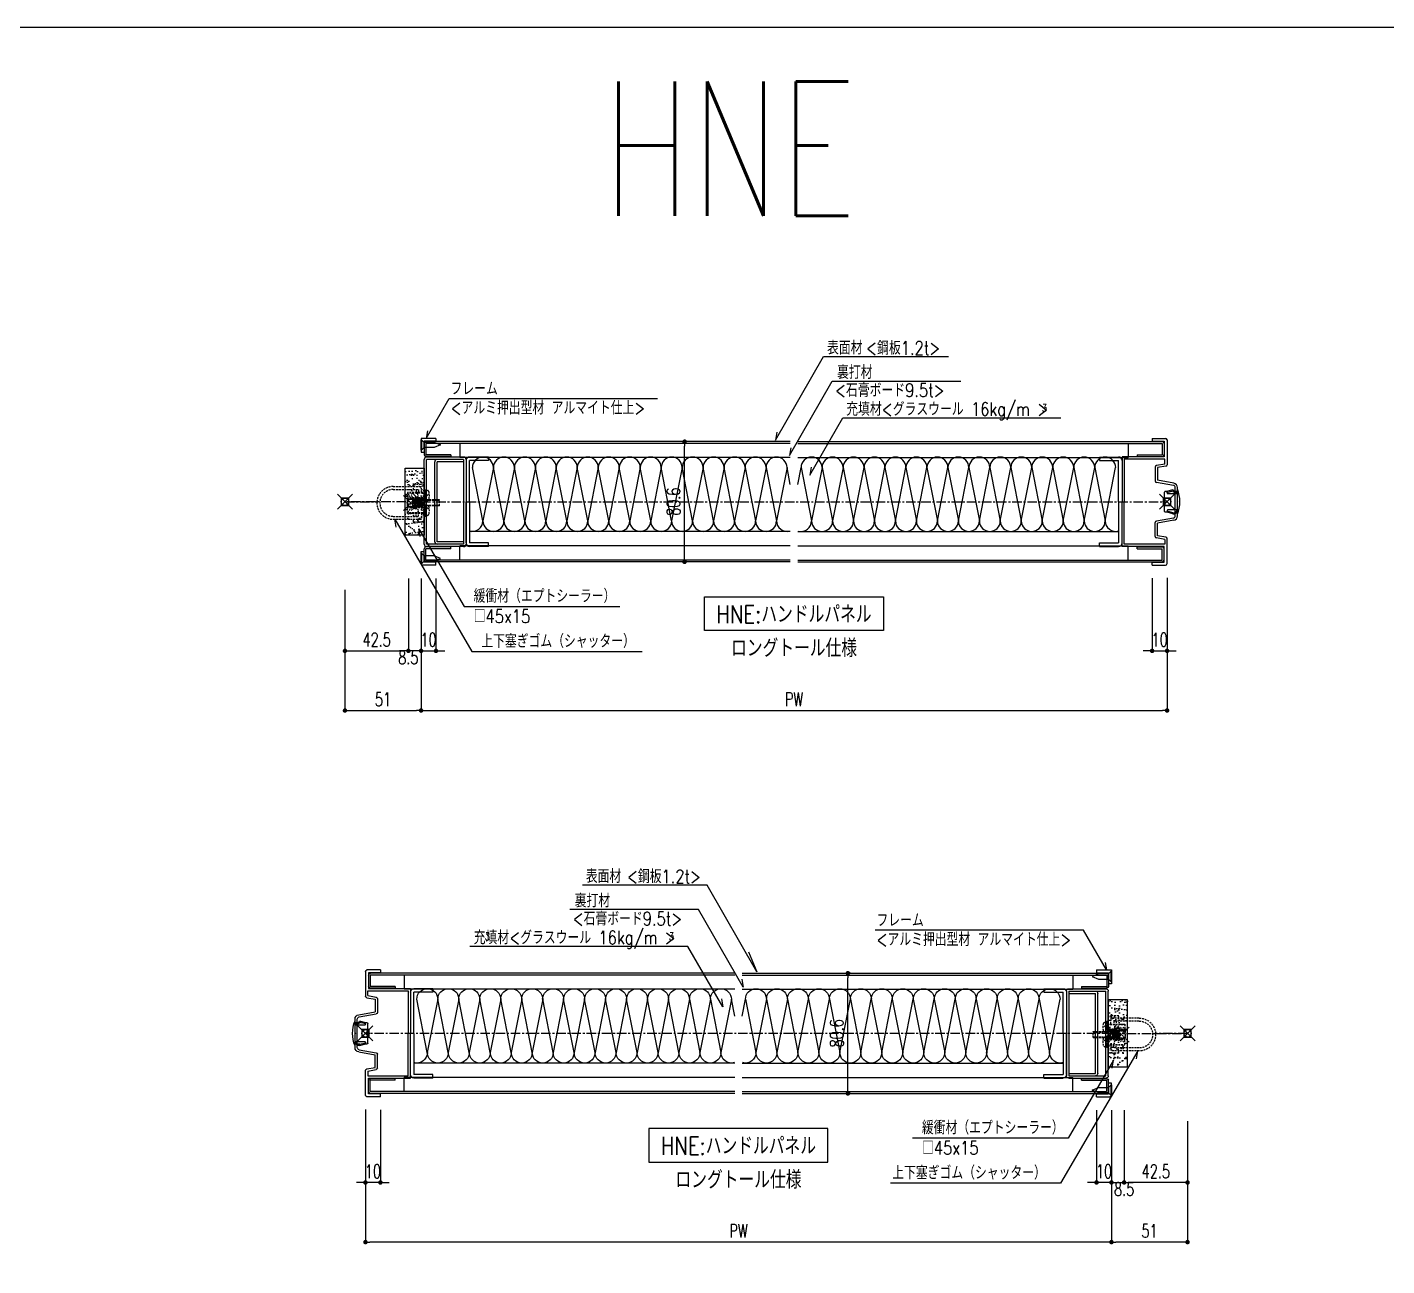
# Model space of a CAD drawing. Extents: x -275225 to 47266, y -41063 to 95295.
# Drawn here: x -223223 to -222311, y -18408 to -17577 of the extents above; entities that cross this region are included whole.
import ezdxf
from ezdxf.enums import TextEntityAlignment as Align

# ---------------------------------------------------------------- set-up
doc = ezdxf.new("R2010")
doc.units = 0
doc.header["$LTSCALE"] = 0.2
doc.header["$PDMODE"] = 99
doc.header["$PDSIZE"] = 5
doc.linetypes.add('CENTER', pattern=[50.8, 31.75, -6.35, 6.35, -6.35])
doc.linetypes.add('HIDDEN', pattern=[9.525, 6.35, -3.175])
for name, color, linetype in [('_P18_製品', 4, 'Continuous'), ('_P18_製品寸法', 9, 'Continuous'), ('_図面枠', 7, 'Continuous'), ('_基準', 1, 'CENTER'), ('_文字', 3, 'Continuous'), ('_製品寸法', 9, 'Continuous'), ('樹脂', 6, 'Continuous')]:
    doc.layers.add(name, color=color, linetype=linetype)
doc.layers.add('_ポイント', color=1, linetype='Continuous', plot=False)
doc.styles.add('OKAMURA', font='SIMPLEX.shx', dxfattribs={"width": 0.7, "bigfont": 'BIGFONT.shx'})
doc.dimstyles.new('OKAMURA-003', dxfattribs={"dimscale": 3, "dimtxt": 3, "dimasz": 1, "dimexe": 0, "dimexo": 3, "dimgap": 1, "dimtad": 1, "dimdec": 3, "dimdsep": 46, "dimtxsty": 'OKAMURA', "dimblk1": 'DOT', "dimblk2": 'DOT', "dimsah": 1, "dimcen": 0, "dimclrd": 9, "dimclre": 9, "dimclrt": 3, "dimadec": 0, "dimazin": 0, "dimtfac": 1, "dimtdec": 3, "dimtix": 1, "dimtmove": 2, "dimatfit": 3, "dimldrblk": 'NONE', "dimfxl": 0, "dimtolj": 1, "dimarcsym": 0})

# ---------------------------------------------------------------- blocks, each defined once
blk = doc.blocks.new('_DOT')
at = {"color": 0, "linetype": 'ByBlock'}
blk.add_line((-0.5, 0), (-1, 0), dxfattribs=at)
at = {"color": 0, "linetype": 'ByBlock', "const_width": 0.5}
blk.add_lwpolyline([(-0.25, 0, 1), (0.25, 0, 1)], format="xyb", close=True, dxfattribs=at)
blk = doc.blocks.new('*D612')
at = {"layer": '_製品寸法', "color": 9, "lineweight": -2, "transparency": 16777216}
for p, q in [((51, -51.5), (51, -100)), ((61, -51.5), (61, -100)), ((48, -100), (45, -100)), ((51, -100), (61, -100)), ((64, -100), (67, -100))]:
    blk.add_line(p, q, dxfattribs=at)
at = {"layer": 'Defpoints', "color": 0, "transparency": 16777216}
for p in [(51, -42.5), (61, -42.5), (61, -100)]:
    blk.add_point(p, dxfattribs=at)
at = {"layer": '_製品寸法', "color": 9, "lineweight": -2, "transparency": 16777216, "xscale": 3, "yscale": 3, "zscale": 3}
blk.add_blockref('_DOT', (51, -100), dxfattribs=at)
at = {"layer": '_製品寸法', "color": 9, "lineweight": -2, "transparency": 16777216, "xscale": 3, "yscale": 3, "zscale": 3, "rotation": 180}
blk.add_blockref('_DOT', (61, -100), dxfattribs=at)
at = {"layer": '_製品寸法', "color": 3, "transparency": 16777216, "insert": (56, -92.5), "char_height": 9, "attachment_point": 5, "style": 'OKAMURA'}
blk.add_mtext('\\A1;10', dxfattribs=at)
blk = doc.blocks.new('_None')
blk = doc.blocks.new('*D613')
at = {"layer": '_製品寸法', "color": 9, "lineweight": -2, "transparency": 16777216}
for p, q in [((51, -51.5), (51, -140)), ((551, -51.5), (551, -140)), ((54, -140), (548, -140))]:
    blk.add_line(p, q, dxfattribs=at)
at = {"layer": 'Defpoints', "color": 0, "transparency": 16777216}
for p in [(51, -42.5), (551, -42.5), (551, -140)]:
    blk.add_point(p, dxfattribs=at)
at = {"layer": '_製品寸法', "color": 9, "lineweight": -2, "transparency": 16777216, "xscale": 3, "yscale": 3, "zscale": 3, "rotation": 180}
blk.add_blockref('_DOT', (51, -140), dxfattribs=at)
at = {"layer": '_製品寸法', "color": 9, "lineweight": -2, "transparency": 16777216, "xscale": 3, "yscale": 3, "zscale": 3}
blk.add_blockref('_DOT', (551, -140), dxfattribs=at)
at = {"layer": '_製品寸法', "color": 3, "transparency": 16777216, "insert": (301, -132.5), "char_height": 9, "attachment_point": 5, "style": 'OKAMURA'}
blk.add_mtext('\\A1;PW', dxfattribs=at)
blk = doc.blocks.new('*D614')
at = {"layer": '_製品寸法', "color": 9, "lineweight": -2, "transparency": 16777216}
for p, q in [((541, -51.2), (541, -100)), ((551, -51), (551, -100)), ((538, -100), (535, -100)), ((541, -100), (551, -100)), ((554, -100), (557, -100))]:
    blk.add_line(p, q, dxfattribs=at)
at = {"layer": 'Defpoints', "color": 0, "transparency": 16777216}
for p in [(541, -42.2), (551, -42), (551, -100)]:
    blk.add_point(p, dxfattribs=at)
at = {"layer": '_製品寸法', "color": 9, "lineweight": -2, "transparency": 16777216, "xscale": 3, "yscale": 3, "zscale": 3}
blk.add_blockref('_DOT', (541, -100), dxfattribs=at)
at = {"layer": '_製品寸法', "color": 9, "lineweight": -2, "transparency": 16777216, "xscale": 3, "yscale": 3, "zscale": 3, "rotation": 180}
blk.add_blockref('_DOT', (551, -100), dxfattribs=at)
at = {"layer": '_製品寸法', "color": 3, "transparency": 16777216, "insert": (546, -92.5), "char_height": 9, "attachment_point": 5, "style": 'OKAMURA'}
blk.add_mtext('\\A1;10', dxfattribs=at)
blk = doc.blocks.new('*D615')
at = {"layer": '_製品寸法', "color": 9, "lineweight": -2, "transparency": 16777216}
for p, q in [((42.5, -51.5), (42.5, -100)), ((51, -52.3), (51, -100)), ((39.5, -100), (36.5, -100)), ((51, -100), (42.5, -100)), ((54, -100), (57, -100))]:
    blk.add_line(p, q, dxfattribs=at)
at = {"layer": 'Defpoints', "color": 0, "transparency": 16777216}
for p in [(42.5, -42.5), (51, -43.3), (42.5, -100)]:
    blk.add_point(p, dxfattribs=at)
at = {"layer": '_製品寸法', "color": 9, "lineweight": -2, "transparency": 16777216, "xscale": 3, "yscale": 3, "zscale": 3}
blk.add_blockref('_DOT', (42.5, -100), dxfattribs=at)
at = {"layer": '_製品寸法', "color": 9, "lineweight": -2, "transparency": 16777216, "xscale": 3, "yscale": 3, "zscale": 3, "rotation": 180}
blk.add_blockref('_DOT', (51, -100), dxfattribs=at)
at = {"layer": '_製品寸法', "color": 3, "transparency": 16777216, "insert": (42.47, -104.43), "char_height": 9, "attachment_point": 5, "style": 'OKAMURA'}
blk.add_mtext('\\A1;8.5', dxfattribs=at)
blk = doc.blocks.new('*D616')
at = {"layer": '_製品寸法', "color": 9, "lineweight": -2, "transparency": 16777216}
for p, q in [((42.5, -51.5), (42.5, -100)), ((0, -59), (0, -100)), ((3, -100), (39.5, -100))]:
    blk.add_line(p, q, dxfattribs=at)
at = {"layer": 'Defpoints', "color": 0, "transparency": 16777216}
for p in [(42.5, -42.5), (0, -50), (42.5, -100)]:
    blk.add_point(p, dxfattribs=at)
at = {"layer": '_製品寸法', "color": 9, "lineweight": -2, "transparency": 16777216, "xscale": 3, "yscale": 3, "zscale": 3, "rotation": 180}
blk.add_blockref('_DOT', (0, -100), dxfattribs=at)
at = {"layer": '_製品寸法', "color": 9, "lineweight": -2, "transparency": 16777216, "xscale": 3, "yscale": 3, "zscale": 3}
blk.add_blockref('_DOT', (42.5, -100), dxfattribs=at)
at = {"layer": '_製品寸法', "color": 3, "transparency": 16777216, "insert": (21.25, -92.5), "char_height": 9, "attachment_point": 5, "style": 'OKAMURA'}
blk.add_mtext('\\A1;42.5', dxfattribs=at)
blk = doc.blocks.new('*D617')
at = {"layer": '_製品寸法', "color": 9, "lineweight": -2, "transparency": 16777216}
for p, q in [((51, -52.3), (51, -140)), ((0, -59), (0, -140)), ((3, -140), (48, -140))]:
    blk.add_line(p, q, dxfattribs=at)
at = {"layer": 'Defpoints', "color": 0, "transparency": 16777216}
for p in [(51, -43.3), (0, -50), (51, -140)]:
    blk.add_point(p, dxfattribs=at)
at = {"layer": '_製品寸法', "color": 9, "lineweight": -2, "transparency": 16777216, "xscale": 3, "yscale": 3, "zscale": 3, "rotation": 180}
blk.add_blockref('_DOT', (0, -140), dxfattribs=at)
at = {"layer": '_製品寸法', "color": 9, "lineweight": -2, "transparency": 16777216, "xscale": 3, "yscale": 3, "zscale": 3}
blk.add_blockref('_DOT', (51, -140), dxfattribs=at)
at = {"layer": '_製品寸法', "color": 3, "transparency": 16777216, "insert": (25.5, -132.5), "char_height": 9, "attachment_point": 5, "style": 'OKAMURA'}
blk.add_mtext('\\A1;51', dxfattribs=at)
blk = doc.blocks.new('A$C22CC3D04')
at = {"layer": '_P18_製品', "color": 5, "linetype": 'HIDDEN'}
for p, q in [((-5.600246, 55.100005), (-0.200252, 55.100006)), ((-5.600246, 53.499999), (-5.600246, 55.100005)), ((-19.200262, 53.500021), (-0.200252, 53.5)), ((-19.200262, 51.500021), (-2.200252, 51.5)), ((2.399724, 49.499992), (-9.600276, 49.49999)), ((-9.600276, 49.49999), (-9.600275, 45.49999)), ((2.399724, 49.150017), (-9.600276, 49.150015)), ((2.399724, 45.849968), (-9.600275, 45.849966)), ((-4.300251, 46.499999), (-3.992145, 46.499999)), ((-4.300251, 38.5), (-4.300251, 46.499999)), ((-2.000247, 44.499999), (-3.992145, 46.499999)), ((-3.992145, 38.5), (-3.992145, 46.499999)), ((-3.800252, 51.5), (-3.800251, 49.5)), ((-2.200252, 51.5), (-2.200252, 49.5)), ((-0.200252, 49.5), (-0.200252, 53.5)), ((1.399724, 51.300003), (2.399724, 51.300003)), ((1.399755, 49.5), (1.399754, 53.5)), ((2.399725, 43.699997), (2.399724, 51.300003)), ((2.399724, 50.999992), (3.51917, 50.90197)), ((2.399724, 50.999992), (3.51917, 50.90197)), ((2.399724, 50.999992), (2.399725, 43.999992)), ((2.399724, 45.499993), (-9.600275, 45.49999)), ((2.399725, 39.499993), (-9.600275, 39.49999)), ((-9.600274, 35.49999), (-9.600275, 39.49999)), ((2.399725, 39.150017), (-9.600275, 39.150015)), ((-4.300251, 38.5), (-4.00008, 38.5)), ((-4.00008, 38.5), (-2.000247, 40.499999)), ((-3.80025, 39.50003), (-3.800251, 45.5)), ((-2.20025, 39.50003), (-2.200251, 45.5)), ((11.699749, 44.499999), (-2.000247, 44.499999)), ((-2.000247, 40.499999), (-2.000247, 44.499999)), ((11.699749, 44.150024), (-2.000247, 44.150024)), ((11.699749, 40.849975), (-2.000247, 40.849975)), ((11.699749, 40.499999), (-2.000247, 40.499999)), ((-0.20025, 39.5), (-0.200251, 45.5)), ((1.399725, 43.699997), (2.399725, 43.699997)), ((1.399725, 41.300003), (2.399725, 41.300003)), ((1.399755, 39.5), (1.399755, 45.5)), ((2.399725, 43.999992), (3.519171, 44.098015)), ((2.399725, 43.999992), (3.519171, 44.098015)), ((2.399726, 33.699997), (2.399725, 41.300003)), ((2.399725, 40.999992), (3.519171, 40.90197)), ((2.399725, 33.999992), (2.399726, 40.999992)), ((2.399726, 40.999992), (3.519172, 40.90197)), ((11.699749, 40.499999), (11.699749, 44.499999)), ((-19.200262, 33.500021), (-2.200249, 33.5)), ((-19.200262, 31.500021), (-0.200249, 31.5)), ((2.399726, 35.849968), (-9.600274, 35.849966)), ((2.399726, 35.499992), (-9.600274, 35.49999)), ((-5.600258, 29.899993), (-5.600258, 31.499999)), ((-5.600258, 29.899993), (-0.200249, 29.899994)), ((-3.80025, 33.5), (-3.80025, 35.5)), ((-2.200249, 33.5), (-2.20025, 35.5)), ((-0.20025, 35.5), (-0.200249, 31.5)), ((1.999752, 35), (0.799755, 35)), ((1.399726, 33.699997), (2.399726, 33.699997)), ((1.399755, 35.5), (1.399757, 31.5)), ((2.399725, 33.999992), (3.519171, 34.098015)), ((2.399726, 33.999992), (3.519172, 34.098015))]:
    blk.add_line(p, q, dxfattribs=at)
for centre, radius, start, end in [((-0.200252, 53.5), 1.6, 0, 90), ((-19.200262, 42.499997), 11, 90, 270), ((-19.200262, 42.499997), 9, 90, 270), ((-2.200252, 51.5), 2, 0, 90), ((3.405843, 49.607049), 1.299999, 15.880188, 84.998886), ((-4.000269, 47.499992), 9.000009, 344.119385, 15.880646), ((3.405859, 45.392937), 1.300007, 275.000427, 344.119904), ((3.405859, 39.607048), 1.300007, 15.880066, 84.999542), ((-4.000268, 37.499992), 9.000009, 344.119354, 15.880615), ((-2.200249, 33.5), 2, 270, 0), ((-0.200249, 31.5), 1.6, 270, 0), ((3.405845, 35.392937), 1.299999, 275.001099, 344.119797)]:
    blk.add_arc(centre, radius, start, end, dxfattribs=at)
for p in [(-7.400257, 42.5), (-3.800251, 42.5), (-2.200249, 42.5)]:
    blk.add_point(p, dxfattribs=at)
blk = doc.blocks.new('樹脂')
at = {"layer": '_P18_製品', "color": 0, "linetype": 'ByBlock'}
for p, q in [((-8.7, -6.5), (-8.7, 6.5)), ((-8.2, 7), (-7, 7)), ((-7, 7), (-3.2, 8.09)), ((-7, 6.27), (-3.2, 7.36)), ((-7, 6.27), (-7, 7)), ((-7, 5.91), (-7, 6.27)), ((-6.5, 5.41), (0, 5.41)), ((-3.2, 8.09), (-3.2, 7.59)), ((-3.2, 7.59), (-2.4, 7.59)), ((-3.2, 7.59), (-3.2, 6.86)), ((-3.2, 6.86), (-2.4, 6.86)), ((-2.4, 7.59), (-2.4, 7.09)), ((-2.4, 7.09), (-0.5, 7.09)), ((-2.4, 6.36), (-2.4, 7.09)), ((-2.4, 6.36), (-0.5, 6.36)), ((-0.5, 7.09), (-0.5, 5.41)), ((0, -8.35), (0, 8.35)), ((-7, -7), (-8.2, -7)), ((-7, -5.91), (-7, -6.27)), ((-7, -6.27), (-7, -7)), ((-3.2, -7.36), (-7, -6.27)), ((-3.2, -8.09), (-7, -7)), ((0, -5.41), (-6.5, -5.41)), ((-3.2, -7.36), (-1.6, -7.36)), ((-3.2, -8.09), (-1.6, -8.09)), ((-1.6, -7.59), (-1.6, -6.86)), ((-1.6, -6.86), (-0.8, -6.86)), ((-1.6, -7.59), (-0.8, -7.59)), ((-1.6, -8.09), (-1.6, -7.59)), ((-0.8, -7.09), (-0.8, -6.36)), ((-0.8, -6.36), (-0.5, -6.36)), ((-0.8, -7.09), (-0.5, -7.09)), ((-0.8, -7.59), (-0.8, -7.09)), ((-0.5, -7.09), (-0.5, -5.41))]:
    blk.add_line(p, q, dxfattribs=at)
for centre, radius, start, end in [((-8.2, 6.5), 0.5, 90, 180), ((-6.5, 5.91), 0.5, 180, 270), ((-20.99, 0), 22.59, 338.30531, 21.69469), ((-8.2, -6.5), 0.5, 180, 270), ((-6.5, -5.91), 0.5, 90, 180)]:
    blk.add_arc(centre, radius, start, end, dxfattribs=at)
blk = doc.blocks.new('HNE6')
h = blk.add_hatch()
h.set_pattern_fill('AR-SAND', color=6, scale=0.1, style=0)
h.set_pattern_definition([(37.5, (-4997.561, 2657.586), (-0.160003, 4.8941324), [0, -3.8608, 0, -4.318, 0, -4.1275]), (7.5, (-4997.561, 2657.586), (4.495233, 7.168251), [0, -2.0828, 0, -3.4798, 0, -1.3335]), (327.5, (-5000.685, 2657.586), (7.9099237, 0.014372), [0, -1.27, 0, -4.572, 0, -5.969]), (317.5, (-5000.685, 2657.586), (7.6355645, 2.229293), [0, -0.635, 0, -2.9972, 0, -3.429])])
h.paths.add_polyline_path([(53.15, -22.5), (40.3, -22.5), (40.3, 22.5), (53.15, 22.5)])
at = {"color": 6, "linetype": 'ByBlock'}
for points in [[(51.26, 41.6), (51.26, 34.6), (51, 34.6), (51, 41.6)], [(51.26, 34.6), (51.26, 41.6), (53.01, 39.85), (53.01, 36.35)], [(53.01, 36.35), (53.01, 39.85), (59.78, 39.85), (64, 38.1), (59.78, 36.35)], [(51.26, -41.6), (51.26, -34.6), (51, -34.6), (51, -41.6)], [(51.26, -34.6), (51.26, -41.6), (53.01, -39.85), (53.01, -36.35)], [(53.01, -36.35), (53.01, -39.85), (59.78, -39.85), (64, -38.1), (59.78, -36.35)]]:
    blk.add_lwpolyline(points, close=True, dxfattribs=at)
at = {"color": 6}
blk.add_lwpolyline([(53.15, -22.5), (40.3, -22.5), (40.3, 22.5), (53.15, 22.5)], close=True, dxfattribs=at)
at = {"layer": '_P18_製品'}
for p, q in [((61, 42.5), (51, 42.5)), ((51, 42.5), (51, 33.3)), ((51, 41.5), (51, 33.3)), ((61, 40.5), (53, 40.5)), ((53, 40.5), (53, 31.5)), ((54.2, 39.1), (54.2, 31.5)), ((298.5, 40.3), (54.22, 40.3)), ((298.5, 39.1), (54.22, 39.1)), ((61, 42.5), (61, 40.5)), ((77, 39.1), (77, 29.6)), ((303.5, 40.3), (547.79, 40.3)), ((303.5, 39.1), (547.79, 39.1)), ((525, 39.1), (525, 29.6)), ((541, 42.5), (550, 42.5)), ((541, 42.5), (541, 40.5)), ((541, 40.5), (549, 40.5)), ((547.8, 39.1), (547.8, 31.5)), ((549, 40.5), (549, 30)), ((551, 41.5), (551, 24.84)), ((51, 33.3), (53, 33.3)), ((53.15, -28.45), (53.15, 28.35)), ((71, 31.5), (54.2, 31.5)), ((71, 30.3), (54.22, 30.3)), ((79.55, 29.95), (54.75, 29.95)), ((79.55, 28.35), (54.75, 28.35)), ((54.75, -28.45), (54.75, 28.35)), ((71, 31.5), (71, 30.3)), ((298.48, 29.6), (77, 29.6)), ((79.55, 28.35), (79.55, -28.45)), ((81.15, 28.35), (81.15, -28.45)), ((81.15, 27.64), (81.15, 0)), ((96.23, 29.95), (83.46, 29.95)), ((83.46, 0), (83.46, 27.64)), ((96.23, 27.64), (83.46, 27.64)), ((96.23, 29.95), (96.23, 27.64)), ((303.52, 29.6), (525, 29.6)), ((505.78, 29.95), (505.78, 27.64)), ((505.78, 29.95), (518.54, 29.95)), ((505.78, 27.64), (518.54, 27.64)), ((518.54, 0), (518.54, 27.64)), ((549, 30), (520.85, 30)), ((520.85, 30), (520.85, 0)), ((520.85, 30), (520.85, 0)), ((549.5, 28.44), (522.36, 28.44)), ((522.36, 28.44), (522.36, 0)), ((531, 31.5), (547.8, 31.5)), ((531, 31.5), (531, 30.3)), ((531, 30.3), (547.79, 30.3)), ((549.5, 25.26), (549.5, 28.44)), ((60.15, -26.85), (60.15, 26.75)), ((79.55, 26.75), (61.75, 26.75)), ((61.75, -26.85), (61.75, 26.75)), ((543, 23.27), (543, 13.96)), ((549.5, 25.26), (543.83, 24.26)), ((550.18, 23.85), (544.5, 22.85)), ((544.5, 22.85), (544.5, 14.38)), ((555.26, 10.96), (543.83, 12.98)), ((555.52, 12.44), (544.5, 14.38)), ((556.5, -9.48), (556.5, 9.48)), ((558, 0.3), (558, 9.48)), ((81.15, -27.64), (81.15, 0)), ((83.46, 0), (83.46, -27.64)), ((518.54, 0), (518.54, -27.64)), ((520.85, -30), (520.85, 0)), ((520.85, -30), (520.85, 0)), ((522.36, -28.44), (522.36, 0)), ((558, 0.3), (557.7, 0)), ((557.7, 0), (558, -0.3)), ((558, -9.48), (558, -0.3)), ((543, -23.27), (543, -13.96)), ((555.26, -10.96), (543.83, -12.98)), ((555.52, -12.44), (544.5, -14.38)), ((544.5, -22.85), (544.5, -14.38)), ((79.55, -26.85), (61.75, -26.85)), ((298.5, -19.9), (83.46, -19.9)), ((303.5, -19.9), (518.54, -19.9)), ((549.5, -25.26), (543.83, -24.26)), ((550.18, -23.85), (544.5, -22.85)), ((549.5, -25.26), (549.5, -28.44)), ((551, -41.49), (551, -24.84)), ((51, -41.49), (51, -33.3)), ((51, -33.3), (53, -33.3)), ((53, -40.5), (53, -31.5)), ((54.2, -39.1), (54.2, -31.5)), ((71, -31.5), (54.2, -31.5)), ((71, -30.3), (54.22, -30.3)), ((79.55, -28.45), (54.75, -28.45)), ((79.55, -30.05), (54.75, -30.05)), ((79.55, -28.45), (61.75, -28.45)), ((71, -31.5), (71, -30.3)), ((298.48, -29.6), (77, -29.6)), ((77, -39.1), (77, -29.6)), ((96.23, -27.64), (83.46, -27.64)), ((96.23, -29.95), (83.46, -29.95)), ((96.23, -29.95), (96.23, -27.64)), ((303.52, -29.6), (525, -29.6)), ((505.78, -27.64), (518.54, -27.64)), ((505.78, -29.95), (505.78, -27.64)), ((505.78, -29.95), (518.54, -29.95)), ((548.99, -30), (520.85, -30)), ((549.5, -28.44), (522.36, -28.44)), ((525, -39.1), (525, -29.6)), ((531, -30.3), (547.79, -30.3)), ((531, -31.5), (531, -30.3)), ((531, -31.5), (547.8, -31.5)), ((547.8, -39.1), (547.8, -31.5)), ((549, -40.5), (549, -30)), ((61, -42.5), (52, -42.5)), ((61, -40.5), (53, -40.5)), ((298.5, -39.1), (54.22, -39.1)), ((298.5, -40.3), (54.22, -40.3)), ((61, -42.5), (61, -40.5)), ((303.5, -39.1), (547.79, -39.1)), ((303.5, -40.3), (547.79, -40.3)), ((541, -40.5), (549, -40.5)), ((541, -42.5), (541, -40.5)), ((541, -42.5), (550, -42.5))]:
    blk.add_line(p, q, dxfattribs=at)
at = {"layer": '_P18_製品', "color": 6}
for p, q in [((92.48, -12.87), (85.45, 22.92)), ((99.51, 22.92), (92.48, -12.87)), ((106.53, -12.87), (99.51, 22.92)), ((113.56, 22.92), (106.53, -12.87)), ((120.59, -12.87), (113.56, 22.92)), ((127.62, 22.92), (120.59, -12.87)), ((134.64, -12.87), (127.62, 22.92)), ((141.67, 22.92), (134.64, -12.87)), ((148.7, -12.87), (141.67, 22.92)), ((155.73, 22.92), (148.7, -12.87)), ((162.75, -12.87), (155.73, 22.92)), ((169.78, 22.92), (162.75, -12.87)), ((176.81, -12.87), (169.78, 22.92)), ((183.84, 22.92), (176.81, -12.87)), ((190.86, -12.87), (183.84, 22.92)), ((197.89, 22.92), (190.86, -12.87)), ((204.92, -12.87), (197.89, 22.92)), ((211.95, 22.92), (204.92, -12.87)), ((218.97, -12.87), (211.95, 22.92)), ((226, 22.92), (218.97, -12.87)), ((233.03, -12.87), (226, 22.92)), ((240.06, 22.92), (233.03, -12.87)), ((247.08, -12.87), (240.06, 22.92)), ((254.11, 22.92), (247.08, -12.87)), ((261.14, -12.87), (254.11, 22.92)), ((268.17, 22.92), (261.14, -12.87)), ((268.17, 22.92), (275.19, -12.87)), ((282.22, 22.92), (275.19, -12.87)), ((282.22, 22.92), (289.25, -12.87)), ((296.28, 22.92), (289.25, -12.87)), ((298.5, 11.46), (296.28, 22.92)), ((303.5, 11.46), (305.73, 22.92)), ((305.73, 22.92), (312.76, -12.87)), ((319.78, 22.92), (312.76, -12.87)), ((319.78, 22.92), (326.81, -12.87)), ((333.84, 22.92), (326.81, -12.87)), ((333.84, 22.92), (340.87, -12.87)), ((340.87, -12.87), (347.89, 22.92)), ((347.89, 22.92), (354.92, -12.87)), ((354.92, -12.87), (361.95, 22.92)), ((361.95, 22.92), (368.98, -12.87)), ((368.98, -12.87), (376, 22.92)), ((376, 22.92), (383.03, -12.87)), ((383.03, -12.87), (390.06, 22.92)), ((390.06, 22.92), (397.09, -12.87)), ((397.09, -12.87), (404.11, 22.92)), ((404.11, 22.92), (411.14, -12.87)), ((411.14, -12.87), (418.17, 22.92)), ((418.17, 22.92), (425.2, -12.87)), ((425.2, -12.87), (432.22, 22.92)), ((432.22, 22.92), (439.25, -12.87)), ((439.25, -12.87), (446.28, 22.92)), ((446.28, 22.92), (453.31, -12.87)), ((453.31, -12.87), (460.33, 22.92)), ((460.33, 22.92), (467.36, -12.87)), ((467.36, -12.87), (474.39, 22.92)), ((474.39, 22.92), (481.42, -12.87)), ((481.42, -12.87), (488.44, 22.92)), ((488.44, 22.92), (495.47, -12.87)), ((495.47, -12.87), (502.5, 22.92)), ((502.5, 22.92), (509.53, -12.87)), ((509.53, -12.87), (516.55, 22.92))]:
    blk.add_line(p, q, dxfattribs=at)
at = {"layer": '_P18_製品'}
for centre, radius, start, end in [((54.61, 38.7), 1.65, 104.12583, 165.87417), ((547.4, 38.7), 1.65, 14.12583, 75.87417), ((550, 41.5), 1, 0, 90), ((54.61, 31.9), 1.65, 194.12583, 255.87417), ((54.75, 28.35), 1.6, 90, 180), ((61.75, 26.75), 1.6, 90, 180), ((79.55, 28.35), 1.6, 360, 90), ((83.46, 27.64), 2.31, 90, 180), ((518.54, 27.64), 2.31, 0, 90), ((547.4, 31.9), 1.65, 284.12583, 345.87417), ((544, 23.27), 1, 100, 180), ((550, 24.84), 1, 280, 0), ((544, 13.96), 1, 180, 260), ((555, 9.48), 1.5, 0, 80), ((555, 9.48), 3, 0, 80), ((544, -13.96), 1, 100, 180), ((555, -9.48), 1.5, 280, 0), ((555, -9.48), 3, 280, 0), ((61.75, -26.8), 1.6, 180, 270), ((544, -23.27), 1, 180, 260), ((550, -24.84), 1, 0, 80), ((54.61, -31.9), 1.65, 104.12583, 165.87417), ((54.75, -28.45), 1.6, 180, 270), ((79.55, -28.45), 1.6, 270, 360), ((83.46, -27.64), 2.31, 180, 270), ((518.54, -27.64), 2.31, 270, 0), ((547.4, -31.9), 1.65, 14.12583, 75.87417), ((52, -41.5), 1, 180, 270), ((54.61, -38.7), 1.65, 194.12583, 255.87417), ((547.4, -38.7), 1.65, 284.12583, 345.87417), ((550, -41.5), 1, 270, 0)]:
    blk.add_arc(centre, radius, start, end, dxfattribs=at)
at = {"layer": '_P18_製品', "color": 6}
for centre, start, end in [((92.48, 22.92), 0, 180), ((106.53, 22.92), 0, 180), ((120.59, 22.92), 0, 180), ((134.64, 22.92), 0, 180), ((148.7, 22.92), 0, 180), ((162.75, 22.92), 0, 180), ((176.81, 22.92), 0, 180), ((190.86, 22.92), 0, 180), ((204.92, 22.92), 0, 180), ((218.97, 22.92), 0, 180), ((233.03, 22.92), 0, 180), ((247.08, 22.92), 0, 180), ((261.14, 22.92), 0, 180), ((275.19, 22.92), 0, 180), ((289.25, 22.92), 0, 180), ((312.76, 22.92), 0, 180), ((326.81, 22.92), 0, 180), ((340.87, 22.92), 0, 180), ((354.92, 22.92), 0, 180), ((368.98, 22.92), 0, 180), ((383.03, 22.92), 0, 180), ((397.09, 22.92), 0, 180), ((411.14, 22.92), 0, 180), ((425.2, 22.92), 0, 180), ((439.25, 22.92), 0, 180), ((453.31, 22.92), 0, 180), ((467.36, 22.92), 0, 180), ((481.42, 22.92), 0, 180), ((495.47, 22.92), 0, 180), ((509.53, 22.92), 0, 180), ((85.45, -12.87), 253.55389, 0), ((99.51, -12.87), 180, 0), ((113.56, -12.87), 180, 0), ((127.62, -12.87), 180, 0), ((141.67, -12.87), 180, 0), ((155.73, -12.87), 180, 0), ((169.78, -12.87), 180, 0), ((183.84, -12.87), 180, 0), ((197.89, -12.87), 180, 0), ((211.95, -12.87), 180, 0), ((226, -12.87), 180, 0), ((240.06, -12.87), 180, 0), ((254.11, -12.87), 180, 0), ((268.17, -12.87), 180, 0), ((282.22, -12.87), 180, 0), ((296.28, -12.87), 180, 285.57106), ((305.73, -12.87), 254.42894, 0), ((319.78, -12.87), 180, 0), ((333.84, -12.87), 180, 0), ((347.89, -12.87), 180, 0), ((361.95, -12.87), 180, 0), ((376, -12.87), 180, 0), ((390.06, -12.87), 180, 0), ((404.11, -12.87), 180, 0), ((418.17, -12.87), 180, 0), ((432.22, -12.87), 180, 0), ((446.28, -12.87), 180, 0), ((460.33, -12.87), 180, 0), ((474.39, -12.87), 180, 0), ((488.44, -12.87), 180, 0), ((502.5, -12.87), 180, 0), ((516.55, -12.87), 180, 286.44611)]:
    blk.add_arc(centre, 7.03, start, end, dxfattribs=at)
at = {"layer": '_ポイント'}
for p in [(0, 0), (51, 0), (551, 0)]:
    blk.add_point(p, dxfattribs=at)
at = {"layer": '_基準'}
for q in [(0, 0), (551, 0)]:
    blk.add_line((51, 0), q, dxfattribs=at)
at = {"layer": '_製品寸法'}
blk.add_blockref('A$C22CC3D04', (51.6, -43.3), dxfattribs=at)
at = {"layer": '樹脂'}
blk.add_blockref('樹脂', (558, 0), dxfattribs=at)
blk = doc.blocks.new('*D618')
at = {"layer": '_製品寸法', "color": 9, "lineweight": -2, "transparency": 16777216}
for p, q in [((225.92, 40.3), (227.64, 40.3)), ((227.64, -37.3), (227.64, 37.3)), ((225.92, -40.3), (227.64, -40.3))]:
    blk.add_line(p, q, dxfattribs=at)
at = {"layer": 'Defpoints', "color": 0, "transparency": 16777216}
for p in [(216.92, 40.3), (227.64, 40.3), (216.92, -40.3)]:
    blk.add_point(p, dxfattribs=at)
at = {"layer": '_製品寸法', "color": 9, "lineweight": -2, "transparency": 16777216, "xscale": 3, "yscale": 3, "zscale": 3}
for p, rotation in [((227.64, 40.3), 90), ((227.64, -40.3), 270)]:
    blk.add_blockref('_DOT', p, dxfattribs=dict(at, rotation=rotation))
at = {"layer": '_製品寸法', "color": 3, "transparency": 16777216, "insert": (220.14, 0), "char_height": 9, "attachment_point": 5, "rotation": 90, "style": 'OKAMURA'}
blk.add_mtext('\\A1;80.6', dxfattribs=at)
blk = doc.blocks.new('*D644')
at = {"layer": '_製品寸法', "color": 9, "lineweight": -2, "transparency": 16777216}
for p, q in [((-61, -51.5), (-61, -100)), ((-51, -51.5), (-51, -100)), ((-64, -100), (-67, -100)), ((-51, -100), (-61, -100)), ((-48, -100), (-45, -100))]:
    blk.add_line(p, q, dxfattribs=at)
at = {"layer": 'Defpoints', "color": 0, "transparency": 16777216}
for p in [(-61, -42.5), (-51, -42.5), (-61, -100)]:
    blk.add_point(p, dxfattribs=at)
at = {"layer": '_製品寸法', "color": 9, "lineweight": -2, "transparency": 16777216, "xscale": 3, "yscale": 3, "zscale": 3}
blk.add_blockref('_DOT', (-61, -100), dxfattribs=at)
at = {"layer": '_製品寸法', "color": 9, "lineweight": -2, "transparency": 16777216, "xscale": 3, "yscale": 3, "zscale": 3, "rotation": 180}
blk.add_blockref('_DOT', (-51, -100), dxfattribs=at)
at = {"layer": '_製品寸法', "color": 3, "transparency": 16777216, "insert": (-56, -92.5), "char_height": 9, "attachment_point": 5, "style": 'OKAMURA'}
blk.add_mtext('\\A1;10', dxfattribs=at)
blk = doc.blocks.new('*D645')
at = {"layer": '_製品寸法', "color": 9, "lineweight": -2, "transparency": 16777216}
for p, q in [((-551, -51.5), (-551, -140)), ((-51, -51.5), (-51, -140)), ((-54, -140), (-548, -140))]:
    blk.add_line(p, q, dxfattribs=at)
at = {"layer": 'Defpoints', "color": 0, "transparency": 16777216}
for p in [(-551, -42.5), (-51, -42.5), (-551, -140)]:
    blk.add_point(p, dxfattribs=at)
at = {"layer": '_製品寸法', "color": 9, "lineweight": -2, "transparency": 16777216, "xscale": 3, "yscale": 3, "zscale": 3, "rotation": 180}
blk.add_blockref('_DOT', (-551, -140), dxfattribs=at)
at = {"layer": '_製品寸法', "color": 9, "lineweight": -2, "transparency": 16777216, "xscale": 3, "yscale": 3, "zscale": 3}
blk.add_blockref('_DOT', (-51, -140), dxfattribs=at)
at = {"layer": '_製品寸法', "color": 3, "transparency": 16777216, "insert": (-301, -132.5), "char_height": 9, "attachment_point": 5, "style": 'OKAMURA'}
blk.add_mtext('\\A1;PW', dxfattribs=at)
blk = doc.blocks.new('*D646')
at = {"layer": '_製品寸法', "color": 9, "lineweight": -2, "transparency": 16777216}
for p, q in [((-551, -51), (-551, -100)), ((-541, -51.2), (-541, -100)), ((-554, -100), (-557, -100)), ((-541, -100), (-551, -100)), ((-538, -100), (-535, -100))]:
    blk.add_line(p, q, dxfattribs=at)
at = {"layer": 'Defpoints', "color": 0, "transparency": 16777216}
for p in [(-551, -42), (-541, -42.2), (-551, -100)]:
    blk.add_point(p, dxfattribs=at)
at = {"layer": '_製品寸法', "color": 9, "lineweight": -2, "transparency": 16777216, "xscale": 3, "yscale": 3, "zscale": 3}
blk.add_blockref('_DOT', (-551, -100), dxfattribs=at)
at = {"layer": '_製品寸法', "color": 9, "lineweight": -2, "transparency": 16777216, "xscale": 3, "yscale": 3, "zscale": 3, "rotation": 180}
blk.add_blockref('_DOT', (-541, -100), dxfattribs=at)
at = {"layer": '_製品寸法', "color": 3, "transparency": 16777216, "insert": (-546, -92.5), "char_height": 9, "attachment_point": 5, "style": 'OKAMURA'}
blk.add_mtext('\\A1;10', dxfattribs=at)
blk = doc.blocks.new('*D647')
at = {"layer": '_製品寸法', "color": 9, "lineweight": -2, "transparency": 16777216}
for p, q in [((-51, -52.3), (-51, -100)), ((-42.5, -51.5), (-42.5, -100)), ((-54, -100), (-57, -100)), ((-51, -100), (-42.5, -100)), ((-39.5, -100), (-36.5, -100))]:
    blk.add_line(p, q, dxfattribs=at)
at = {"layer": 'Defpoints', "color": 0, "transparency": 16777216}
for p in [(-51, -43.3), (-42.5, -42.5), (-42.5, -100)]:
    blk.add_point(p, dxfattribs=at)
at = {"layer": '_製品寸法', "color": 9, "lineweight": -2, "transparency": 16777216, "xscale": 3, "yscale": 3, "zscale": 3}
blk.add_blockref('_DOT', (-51, -100), dxfattribs=at)
at = {"layer": '_製品寸法', "color": 9, "lineweight": -2, "transparency": 16777216, "xscale": 3, "yscale": 3, "zscale": 3, "rotation": 180}
blk.add_blockref('_DOT', (-42.5, -100), dxfattribs=at)
at = {"layer": '_製品寸法', "color": 3, "transparency": 16777216, "insert": (-42.47, -104.43), "char_height": 9, "attachment_point": 5, "style": 'OKAMURA'}
blk.add_mtext('\\A1;8.5', dxfattribs=at)
blk = doc.blocks.new('*D648')
at = {"layer": '_製品寸法', "color": 9, "lineweight": -2, "transparency": 16777216}
for p, q in [((-42.5, -51.5), (-42.5, -100)), ((0, -59), (0, -100)), ((-3, -100), (-39.5, -100))]:
    blk.add_line(p, q, dxfattribs=at)
at = {"layer": 'Defpoints', "color": 0, "transparency": 16777216}
for p in [(-42.5, -42.5), (0, -50), (-42.5, -100)]:
    blk.add_point(p, dxfattribs=at)
at = {"layer": '_製品寸法', "color": 9, "lineweight": -2, "transparency": 16777216, "xscale": 3, "yscale": 3, "zscale": 3, "rotation": 180}
blk.add_blockref('_DOT', (-42.5, -100), dxfattribs=at)
at = {"layer": '_製品寸法', "color": 9, "lineweight": -2, "transparency": 16777216, "xscale": 3, "yscale": 3, "zscale": 3}
blk.add_blockref('_DOT', (0, -100), dxfattribs=at)
at = {"layer": '_製品寸法', "color": 3, "transparency": 16777216, "insert": (-21.25, -92.5), "char_height": 9, "attachment_point": 5, "style": 'OKAMURA'}
blk.add_mtext('\\A1;42.5', dxfattribs=at)
blk = doc.blocks.new('*D649')
at = {"layer": '_製品寸法', "color": 9, "lineweight": -2, "transparency": 16777216}
for p, q in [((-51, -52.3), (-51, -140)), ((0, -59), (0, -140)), ((-3, -140), (-48, -140))]:
    blk.add_line(p, q, dxfattribs=at)
at = {"layer": 'Defpoints', "color": 0, "transparency": 16777216}
for p in [(-51, -43.3), (0, -50), (-51, -140)]:
    blk.add_point(p, dxfattribs=at)
at = {"layer": '_製品寸法', "color": 9, "lineweight": -2, "transparency": 16777216, "xscale": 3, "yscale": 3, "zscale": 3, "rotation": 180}
blk.add_blockref('_DOT', (-51, -140), dxfattribs=at)
at = {"layer": '_製品寸法', "color": 9, "lineweight": -2, "transparency": 16777216, "xscale": 3, "yscale": 3, "zscale": 3}
blk.add_blockref('_DOT', (0, -140), dxfattribs=at)
at = {"layer": '_製品寸法', "color": 3, "transparency": 16777216, "insert": (-25.5, -132.5), "char_height": 9, "attachment_point": 5, "style": 'OKAMURA'}
blk.add_mtext('\\A1;51', dxfattribs=at)
blk = doc.blocks.new('*D650')
at = {"layer": '_製品寸法', "color": 9, "lineweight": -2, "transparency": 16777216}
for p, q in [((-225.92, 40.3), (-227.64, 40.3)), ((-227.64, -37.3), (-227.64, 37.3)), ((-225.92, -40.3), (-227.64, -40.3))]:
    blk.add_line(p, q, dxfattribs=at)
at = {"layer": 'Defpoints', "color": 0, "transparency": 16777216}
for p in [(-227.64, 40.3), (-216.92, 40.3), (-216.92, -40.3)]:
    blk.add_point(p, dxfattribs=at)
at = {"layer": '_製品寸法', "color": 9, "lineweight": -2, "transparency": 16777216, "xscale": 3, "yscale": 3, "zscale": 3}
for p, rotation in [((-227.64, 40.3), 90), ((-227.64, -40.3), 270)]:
    blk.add_blockref('_DOT', p, dxfattribs=dict(at, rotation=rotation))
at = {"layer": '_製品寸法', "color": 3, "transparency": 16777216, "insert": (-235.14, 0), "char_height": 9, "attachment_point": 5, "rotation": 90, "style": 'OKAMURA'}
blk.add_mtext('\\A1;80.6', dxfattribs=at)
blk = doc.blocks.new('*U611')
at = {"layer": '_ポイント'}
blk.add_point((0, 0), dxfattribs=at)
at = {"layer": '_基準'}
blk.add_line((0, 0), (22, 0), dxfattribs=at)
at = {"layer": '_文字', "color": 9}
for points in [[(289.5317, 46.5401), (288.6078, 41.3), (320.8076, 97.2926), (404.403, 97.2926)], [(298.7955, 36.2394), (297.8716, 30.9994), (326.576, 80.9424), (412.7608, 80.9424)], [(55.2889, 47.451), (54.3649, 42.5), (69.8183, 69.1051), (209.4238, 69.1051)], [(312.4615, 23.0816), (311.5376, 17.8421), (333.6615, 56.1882), (479.8004, 56.1882)], [(34.3096, -17.0208), (33.3857, -11.7807), (85.1304, -100.4816), (199.1629, -100.4816)], [(50.4855, -23.316), (49.5616, -18.0759), (79.992, -70.2319), (184.2933, -70.2319)]]:
    blk.add_lwpolyline(points, dxfattribs=at)
at = {"layer": '_文字'}
blk.add_lwpolyline([(240.9956, -86.3266), (240.9956, -63.8266), (360.9956, -63.8266), (360.9956, -86.3266)], close=True, dxfattribs=at)
blk.add_lwpolyline([(240.9956, -86.3266), (240.9956, -63.8266), (360.9956, -63.8266), (360.9956, -86.3266)], close=True, dxfattribs=at)
at = {"layer": '_P18_製品'}
blk.add_blockref('HNE6', (-0.0033, 0), dxfattribs=at)
at = {"layer": '_文字', "style": 'OKAMURA', "width": 0.8}
for s, height, p in [('表面材 ', 9, (323.1208, 98.7077)), ('<鋼板1.2t> ', 9, (349.272, 98.5941)), ('裏打材 ', 9, (329.8145, 82.3298)), ('フレーム', 9, (70.7436, 71.349)), ('<石膏ボード9.5t> ', 9, (328.4265, 70.2569)), ('<アルミ押出型材 アルマイト仕上> ', 9, (70.7436, 58.4571)), ('充填材<グラスウール 16kg/m > ', 9, (335.9469, 57.6033)), ('3', 5, (467.1198, 60.4145)), ('緩衝材（エプトシーラー）', 9, (86.2216, -67.7291)), ('□45x15', 9, (86.3338, -81.3054)), ('上下塞ぎゴム（シャッター）', 9, (91.36, -97.9789))]:
    blk.add_text(s, height=height, dxfattribs=at).set_placement(p)
for s, height, p in [('HNE:ハンドルパネル', 12, (300.9956, -75.0766)), ('ロングトール仕様', 11.99998, (300.9967, -97.5766))]:
    blk.add_text(s, height=height, dxfattribs=at).set_placement(p, align=Align.MIDDLE)
at = {"layer": '_製品寸法'}
dim = blk.add_linear_dim(base=(227.6373, 40.2999), p1=(216.9171, -40.2999), p2=(216.9171, 40.2999), angle=90, dimstyle='OKAMURA-003', dxfattribs=at)
dim.commit()
dim.dimension.update_dxf_attribs({"geometry": '*D618', "text_midpoint": (220.1373, 0)})
for base, p1, p2, picture, middle in [((42.4967, -100), (-0.0033, -50), (42.4967, -42.5), '*D616', (21.2467, -92.5)), ((50.9967, -140), (-0.0033, -50), (50.9967, -43.3), '*D617', (25.4967, -132.5)), ((60.9968, -100), (50.9967, -42.5), (60.9968, -42.5), '*D612', (55.9968, -92.5)), ((550.9967, -100), (540.9967, -42.2), (550.9967, -42), '*D614', (545.9967, -92.5))]:
    dim = blk.add_linear_dim(base=base, p1=p1, p2=p2, dimstyle='OKAMURA-003', dxfattribs=at)
    dim.commit()
    dim.dimension.update_dxf_attribs({"geometry": picture, "text_midpoint": middle})
dim = blk.add_linear_dim(base=(42.4967, -100), p1=(50.9967, -43.3), p2=(42.4967, -42.5), dimstyle='OKAMURA-003', dxfattribs=at)
dim.commit()
dim.dimension.update_dxf_attribs({"geometry": '*D615', "text_midpoint": (42.4706, -104.427), "dimtype": 160})
dim = blk.add_linear_dim(base=(550.9967, -140), p1=(50.9967, -42.5), p2=(550.9967, -42.5), text='PW', dimstyle='OKAMURA-003', dxfattribs=at)
dim.commit()
dim.dimension.update_dxf_attribs({"geometry": '*D613', "text_midpoint": (300.9967, -132.5)})
blk = doc.blocks.new('*U643')
at = {"layer": '_ポイント'}
blk.add_point((0, 0), dxfattribs=at)
at = {"layer": '_基準'}
blk.add_line((0, 0), (-22, 0), dxfattribs=at)
at = {"layer": '_文字', "color": 9}
for points in [[(-294.1708, 54.5751), (-288.6078, 41.3), (-322.0404, 99.4009), (-405.6358, 99.4009)], [(-298.7955, 36.2394), (-297.8716, 30.9994), (-327.8088, 83.0508), (-413.9936, 83.0508)], [(-55.2889, 47.451), (-54.3649, 42.5), (-69.8183, 69.1051), (-209.4238, 69.1051)], [(-312.4615, 23.0816), (-311.5376, 17.8421), (-334.8943, 58.2965), (-481.0332, 58.2965)], [(-34.3096, -17.0208), (-33.3857, -11.7807), (-85.1304, -100.4816), (-199.1629, -100.4816)], [(-50.4855, -23.316), (-49.5616, -18.0759), (-79.992, -70.2319), (-184.2933, -70.2319)]]:
    blk.add_lwpolyline(points, dxfattribs=at)
at = {"layer": '_文字'}
blk.add_lwpolyline([(-240.9956, -86.3266), (-240.9956, -63.8266), (-360.9956, -63.8266), (-360.9956, -86.3266)], close=True, dxfattribs=at)
blk.add_lwpolyline([(-240.9956, -86.3266), (-240.9956, -63.8266), (-360.9956, -63.8266), (-360.9956, -86.3266)], close=True, dxfattribs=at)
at = {"layer": '_P18_製品', "xscale": -1}
blk.add_blockref('HNE6', (0.0033, 0), dxfattribs=at)
at = {"layer": '_文字', "style": 'OKAMURA', "width": 0.8}
for s, height, p in [('表面材 ', 9, (-403.3226, 100.8161)), ('<鋼板1.2t> ', 9, (-375.8, 100.7024)), ('裏打材 ', 9, (-410.7551, 84.4382)), ('<石膏ボード9.5t> ', 9, (-412.143, 72.3653)), ('フレーム', 9, (-208.4985, 71.349)), ('充填材<グラスウール 16kg/m > ', 9, (-478.4368, 59.7117)), ('3', 5, (-471.0192, 62.5229)), ('3', 5, (-347.5749, 62.5229)), ('<アルミ押出型材 アルマイト仕上> ', 9, (-208.4985, 58.4571)), ('緩衝材（エプトシーラー）', 9, (-178.0637, -67.7291)), ('□45x15', 9, (-177.9515, -81.3054)), ('上下塞ぎゴム（シャッター）', 9, (-197.92, -97.9789))]:
    blk.add_text(s, height=height, dxfattribs=at).set_placement(p)
for s, height, p in [('HNE:ハンドルパネル', 12, (-300.9956, -75.0766)), ('ロングトール仕様', 11.99998, (-300.9967, -97.5766))]:
    blk.add_text(s, height=height, dxfattribs=at).set_placement(p, align=Align.MIDDLE)
at = {"layer": '_製品寸法'}
for base, p1, p2, angle, picture, middle in [((-227.6373, 40.2999), (-216.9171, -40.2999), (-216.9171, 40.2999), 90, '*D650', (-235.1373, 0)), ((-550.9967, -100), (-540.9967, -42.2), (-550.9967, -42), 180, '*D646', (-545.9967, -92.5)), ((-60.9968, -100), (-50.9967, -42.5), (-60.9968, -42.5), 180, '*D644', (-55.9968, -92.5)), ((-50.9967, -140), (0.0033, -50), (-50.9967, -43.3), 180, '*D649', (-25.4967, -132.5)), ((-42.4967, -100), (0.0033, -50), (-42.4967, -42.5), 180, '*D648', (-21.2467, -92.5))]:
    dim = blk.add_linear_dim(base=base, p1=p1, p2=p2, angle=angle, dimstyle='OKAMURA-003', dxfattribs=at)
    dim.commit()
    dim.dimension.update_dxf_attribs({"geometry": picture, "text_midpoint": middle})
dim = blk.add_linear_dim(base=(-550.9967, -140), p1=(-50.9967, -42.5), p2=(-550.9967, -42.5), angle=180, text='PW', dimstyle='OKAMURA-003', dxfattribs=at)
dim.commit()
dim.dimension.update_dxf_attribs({"geometry": '*D645', "text_midpoint": (-300.9967, -132.5)})
dim = blk.add_linear_dim(base=(-42.4967, -100), p1=(-50.9967, -43.3), p2=(-42.4967, -42.5), angle=180, dimstyle='OKAMURA-003', dxfattribs=at)
dim.commit()
dim.dimension.update_dxf_attribs({"geometry": '*D647', "text_midpoint": (-42.4706, -104.427), "dimtype": 160})

msp = doc.modelspace()

# ---------------------------------------------------------------- linework, layer by layer
at = {"layer": '_P18_製品寸法'}
msp.add_lwpolyline([(-224133.92, -17577.28), (-221211.58, -17577.28), (-221211.58, -20744.15), (-224133.92, -20744.15)], close=True, dxfattribs=at)

# ---------------------------------------------------------------- block references
msp.add_blockref('*U643', (-222444.95, -18251.9))
at = {"layer": '_P18_製品'}
msp.add_blockref('*U611', (-223009.68, -17895.46), dxfattribs=at)

# ---------------------------------------------------------------- texts
at = {"layer": '_図面枠', "color": 3, "style": 'OKAMURA', "width": 0.7}
msp.add_text('HNE', height=90, dxfattribs=at).set_placement((-222837.08, -17703.72))

doc.saveas('drawing.dxf')
